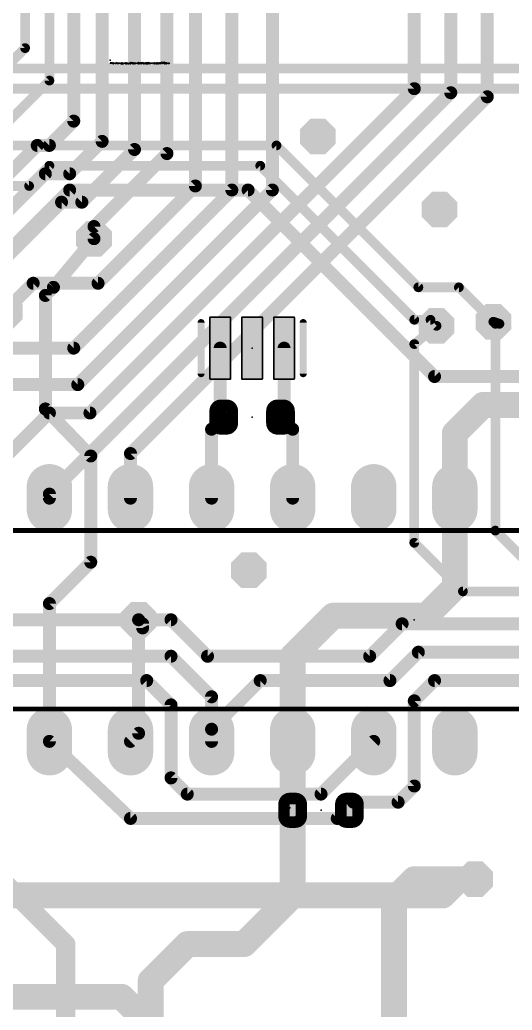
# Model space of a CAD drawing. Extents: x -20 to 130, y -23 to 56.
# Drawn here: x 34 to 49.42, y 4.15 to 35.18 of the extents above; entities that cross this region are included whole.
import ezdxf

# ---------------------------------------------------------------- set-up
doc = ezdxf.new("R2010")
doc.units = 0
for name, color, linetype in [('1', 22, 'CONTINUOUS'), ('16', 175, 'CONTINUOUS'), ('17', 82, 'CONTINUOUS'), ('18', 2, 'CONTINUOUS'), ('21', 253, 'CONTINUOUS'), ('23', 7, 'CONTINUOUS')]:
    doc.layers.add(name, color=color, linetype=linetype)

# ---------------------------------------------------------------- blocks, each defined once
blk = doc.blocks.new('RECT176000X143744R80')
at = {"const_width": 0.3594}
blk.add_lwpolyline([(0.3703, -0.0898), (0.3703, 0.0898, 0.4142), (0.1906, 0.2695), (-0.1906, 0.2695, 0.4142), (-0.3703, 0.0898), (-0.3703, -0.0898, 0.4142), (-0.1906, -0.2695), (0.1906, -0.2695, 0.4142)], format="xyb", close=True, dxfattribs=at)
blk.add_solid([(-0.216, -0.1152), (0.216, -0.1152), (-0.216, 0.1152), (0.216, 0.1152)])
blk = doc.blocks.new('RECT143744X176000R80')
at = {"const_width": 0.3594}
blk.add_lwpolyline([(0.2695, -0.1906), (0.2695, 0.1906, 0.4142), (0.0898, 0.3703), (-0.0898, 0.3703, 0.4142), (-0.2695, 0.1906), (-0.2695, -0.1906, 0.4142), (-0.0898, -0.3703), (0.0898, -0.3703, 0.4142)], format="xyb", close=True, dxfattribs=at)
blk.add_solid([(-0.1152, -0.216), (0.1152, -0.216), (-0.1152, 0.216), (0.1152, 0.216)])
blk = doc.blocks.new('RECT320000X112000R15')
at = {"const_width": 0.0525}
blk.add_lwpolyline([(0.9738, -0.2975), (0.9738, 0.2975, 0.4142), (0.9475, 0.3238), (-0.9475, 0.3238, 0.4142), (-0.9738, 0.2975), (-0.9738, -0.2975, 0.4142), (-0.9475, -0.3238), (0.9475, -0.3238, 0.4142)], format="xyb", close=True, dxfattribs=at)
blk.add_solid([(-0.9606, -0.3106), (0.9606, -0.3106), (-0.9606, 0.3106), (0.9606, 0.3106)])
blk = doc.blocks.new('LONGP50')
at = {"const_width": 1}
blk.add_lwpolyline([(-0.25, 0), (0.25, 0)], dxfattribs=at)
at = {"const_width": 0.5}
for points in [[(-0.25, 0.25, 1), (-0.25, -0.25)], [(0.25, -0.25, 1), (0.25, 0.25)]]:
    blk.add_lwpolyline(points, format="xyb", dxfattribs=at)
blk = doc.blocks.new('OCTAGONV')
at = {"const_width": 0.5}
blk.add_lwpolyline([(-0.25, -0.1036), (-0.25, 0.1036), (-0.1036, 0.25), (0.1036, 0.25), (0.25, 0.1036), (0.25, -0.1036), (0.1036, -0.25), (-0.1036, -0.25), (-0.25, -0.1036), (-0.25, 0.1036)], dxfattribs=at)

msp = doc.modelspace()

# ---------------------------------------------------------------- linework, layer by layer
at = {"layer": '1'}
for points, const_width in [([(31.496, 33.655), (51.943, 33.655)], 0.3048), ([(31.877, 33.02), (50.038, 33.02)], 0.3048), ([(32.893, 31.242), (42.037, 31.242)], 0.3048), ([(42.037, 31.242), (46.482, 26.797)], 0.3048), ([(34.29, 29.972), (34.925, 30.607)], 0.3048), ([(34.925, 30.607), (41.529, 30.607)], 0.3048), ([(41.529, 30.607), (46.355, 25.781)], 0.3048), ([(31.877, 29.972), (34.29, 29.972)], 0.3048), ([(33.02, 27.305), (35.56, 29.845)], 0.4064), ([(35.56, 29.845), (41.148, 29.845)], 0.4064), ([(41.148, 29.845), (46.99, 24.003)], 0.4064), ([(35.052, 26.797), (36.322, 28.321)], 0.4064), ([(34.798, 26.543), (35.052, 26.797)], 0.4064), ([(34.798, 22.987), (34.798, 26.543)], 0.4064), ([(46.482, 26.797), (47.752, 26.797)], 0.3048), ([(47.752, 26.797), (48.8315, 25.7175)], 0.3048), ([(46.355, 25.781), (46.863, 25.781)], 0.3048), ([(46.863, 25.781), (47.0535, 25.5905)], 0.3048), ([(48.8315, 25.7175), (49.022, 25.654)], 0.3048), ([(40.275, 22.844), (40.275, 24.892)], 0.4064), ([(42.275, 22.844), (42.275, 24.892)], 0.4064), ([(46.99, 24.003), (58.674, 24.003)], 0.4064), ([(47.625, 22.225), (48.514, 23.114)], 0.8128), ([(48.514, 23.114), (61.595, 23.114)], 0.8128), ([(36.2204, 21.5138), (34.798, 22.987)], 0.4064), ([(40.386, 22.733), (40.275, 22.844)], 0.4064), ([(42.164, 22.733), (42.275, 22.844)], 0.4064), ([(40.005, 22.352), (40.386, 22.733)], 0.4064), ([(42.545, 22.352), (42.164, 22.733)], 0.4064), ([(40.005, 20.193), (40.005, 22.352)], 0.4064), ([(42.545, 20.193), (42.545, 22.352)], 0.4064), ([(47.625, 20.193), (47.625, 22.225)], 0.8128), ([(36.2204, 18.1864), (36.2204, 21.5138)], 0.4064), ([(47.625, 17.399), (47.625, 20.193)], 0.8128), ([(34.925, 16.891), (36.2204, 18.1864)], 0.4064), ([(46.736, 16.51), (47.625, 17.399)], 0.8128), ([(34.925, 12.573), (34.925, 16.891)], 0.4064), ([(42.545, 15.24), (43.815, 16.51)], 0.8128), ([(43.815, 16.51), (46.736, 16.51)], 0.8128), ([(37.719, 16.383), (37.719, 12.827)], 0.4064), ([(42.545, 12.573), (42.545, 15.24)], 0.8128), ([(37.719, 12.827), (37.465, 12.573)], 0.4064), ([(42.545, 11.43), (42.545, 12.573)], 0.8128), ([(42.545, 10.414), (42.545, 11.43)], 0.8128), ([(42.545, 11.43), (42.584, 10.883)], 0.6096), ([(42.545, 10.414), (42.584, 10.883)], 0.6096), ([(35.433, 6.223), (31.115, 10.541)], 0.6096), ([(42.545, 10.16), (42.545, 10.414)], 0.8128), ([(42.545, 7.747), (42.545, 10.16)], 0.8128), ([(42.545, 10.16), (42.352, 10.348)], 0.4064), ([(46.355, 8.255), (45.72, 7.62)], 0.8128), ([(48.26, 8.255), (46.355, 8.255)], 0.8128), ([(41.021, 6.223), (42.545, 7.747)], 0.8128), ([(45.72, 7.62), (45.72, 2.54)], 0.8128), ([(35.433, 2.667), (35.433, 6.223)], 0.6096), ([(38.1, 5.08), (39.243, 6.223)], 0.8128), ([(39.243, 6.223), (41.021, 6.223)], 0.8128), ([(38.1, 2.54), (38.1, 5.08)], 0.8128)]:
    msp.add_lwpolyline(points, dxfattribs=dict(at, const_width=const_width))
for points, const_width in [([(42.0909, 31.2959, 1), (41.9831, 31.1881)], 0.1524), ([(42.037, 31.1658, 1), (42.037, 31.3182)], 0.1524), ([(34.925, 30.6832, 1), (34.925, 30.5308)], 0.1524), ([(34.9789, 30.5531, 1), (34.8711, 30.6609)], 0.1524), ([(41.5829, 30.6609, 1), (41.4751, 30.5531)], 0.1524), ([(41.529, 30.5308, 1), (41.529, 30.6832)], 0.1524), ([(34.2361, 30.0259, 1), (34.3439, 29.9181)], 0.1524), ([(34.29, 29.8958, 1), (34.29, 30.0482)], 0.1524), ([(35.56, 29.9466, 1), (35.56, 29.7434)], 0.2032), ([(35.6318, 29.7732, 1), (35.4882, 29.9168)], 0.2032), ([(41.2198, 29.9168, 1), (41.0762, 29.7732)], 0.2032), ([(41.148, 29.7434, 1), (41.148, 29.9466)], 0.2032), ([(36.4001, 28.256, 1), (36.2439, 28.386)], 0.2032), ([(35.1238, 26.7252, 1), (34.9802, 26.8688)], 0.2032), ([(34.8996, 26.543, 1), (34.6964, 26.543)], 0.2032), ([(34.7262, 26.6148, 1), (34.8698, 26.4712)], 0.2032), ([(34.9739, 26.862, 1), (35.1301, 26.732)], 0.2032), ([(46.482, 26.8732, 1), (46.482, 26.7208)], 0.1524), ([(46.4281, 26.7431, 1), (46.5359, 26.8509)], 0.1524), ([(47.8059, 26.8509, 1), (47.6981, 26.7431)], 0.1524), ([(47.752, 26.7208, 1), (47.752, 26.8732)], 0.1524), ([(46.355, 25.8572, 1), (46.355, 25.7048)], 0.1524), ([(46.3011, 25.7271, 1), (46.4089, 25.8349)], 0.1524), ([(46.9169, 25.8349, 1), (46.8091, 25.7271)], 0.1524), ([(46.863, 25.7048, 1), (46.863, 25.8572)], 0.1524), ([(48.8556, 25.7898, 1), (48.8074, 25.6452)], 0.1524), ([(48.7776, 25.6636, 1), (48.8854, 25.7714)], 0.1524), ([(48.9979, 25.5817, 1), (49.0461, 25.7263)], 0.1524), ([(46.9996, 25.5366, 1), (47.1074, 25.6444)], 0.1524), ([(40.3766, 24.892, 1), (40.1734, 24.892)], 0.2032), ([(42.3766, 24.892, 1), (42.1734, 24.892)], 0.2032), ([(46.99, 24.1046, 1), (46.99, 23.9014)], 0.2032), ([(46.9182, 23.9312, 1), (47.0618, 24.0748)], 0.2032), ([(48.514, 23.3172, 1), (48.514, 22.9108)], 0.4064), ([(48.6577, 22.9703, 1), (48.3703, 23.2577)], 0.4064), ([(34.8711, 23.0576, 1), (34.7249, 22.9164)], 0.2032), ([(34.6964, 22.987, 1), (34.8996, 22.987)], 0.2032), ([(40.3468, 22.9158, 1), (40.2032, 22.7722)], 0.2032), ([(42.3468, 22.7722, 1), (42.2032, 22.9158)], 0.2032), ([(40.1734, 22.844, 1), (40.3766, 22.844)], 0.2032), ([(40.4578, 22.6612, 1), (40.3142, 22.8048)], 0.2032), ([(40.3142, 22.6612, 1), (40.4578, 22.8048)], 0.2032), ([(42.2358, 22.8048, 1), (42.0922, 22.6612)], 0.2032), ([(42.0922, 22.8048, 1), (42.2358, 22.6612)], 0.2032), ([(42.1734, 22.844, 1), (42.3766, 22.844)], 0.2032), ([(40.1066, 22.352, 1), (39.9034, 22.352)], 0.2032), ([(39.9332, 22.4238, 1), (40.0768, 22.2802)], 0.2032), ([(42.6466, 22.352, 1), (42.4434, 22.352)], 0.2032), ([(42.4732, 22.2802, 1), (42.6168, 22.4238)], 0.2032), ([(47.8282, 22.225, 1), (47.4218, 22.225)], 0.4064), ([(47.4813, 22.3687, 1), (47.7687, 22.0813)], 0.4064), ([(36.322, 21.5138, 1), (36.1188, 21.5138)], 0.2032), ([(36.1473, 21.4432, 1), (36.2935, 21.5844)], 0.2032), ([(47.8282, 20.193, 1), (47.4218, 20.193)], 0.4064), ([(39.9034, 20.193, 1), (40.1066, 20.193)], 0.2032), ([(42.4434, 20.193, 1), (42.6466, 20.193)], 0.2032), ([(47.4218, 20.193, 1), (47.8282, 20.193)], 0.4064), ([(36.2922, 18.1146, 1), (36.1486, 18.2582)], 0.2032), ([(36.1188, 18.1864, 1), (36.322, 18.1864)], 0.2032), ([(47.7687, 17.2553, 1), (47.4813, 17.5427)], 0.4064), ([(47.4218, 17.399, 1), (47.8282, 17.399)], 0.4064), ([(35.0266, 16.891, 1), (34.8234, 16.891)], 0.2032), ([(34.8532, 16.9628, 1), (34.9968, 16.8192)], 0.2032), ([(43.815, 16.7132, 1), (43.815, 16.3068)], 0.4064), ([(43.9587, 16.3663, 1), (43.6713, 16.6537)], 0.4064), ([(46.5923, 16.6537, 1), (46.8797, 16.3663)], 0.4064), ([(46.736, 16.3068, 1), (46.736, 16.7132)], 0.4064), ([(37.8206, 16.383, 1), (37.6174, 16.383)], 0.2032), ([(42.7482, 15.24, 1), (42.3418, 15.24)], 0.4064), ([(42.4013, 15.3837, 1), (42.6887, 15.0963)], 0.4064), ([(37.3932, 12.6448, 1), (37.5368, 12.5012)], 0.2032), ([(37.6174, 12.827, 1), (37.8206, 12.827)], 0.2032), ([(37.7908, 12.7552, 1), (37.6472, 12.8988)], 0.2032), ([(42.7482, 12.573, 1), (42.3418, 12.573)], 0.4064), ([(42.3418, 12.573, 1), (42.7482, 12.573)], 0.4064), ([(34.8234, 12.573, 1), (35.0266, 12.573)], 0.2032), ([(42.7482, 11.43, 1), (42.3418, 11.43)], 0.4064), ([(42.3418, 11.43, 1), (42.7482, 11.43)], 0.4064), ([(42.697, 11.4408, 1), (42.393, 11.4192)], 0.3048), ([(42.7359, 10.8704, 1), (42.4321, 10.8956)], 0.3048), ([(42.432, 10.8722, 1), (42.736, 10.8938)], 0.3048), ([(42.7482, 10.414, 1), (42.3418, 10.414)], 0.4064), ([(42.3418, 10.414, 1), (42.7482, 10.414)], 0.4064), ([(42.7482, 10.16, 1), (42.3418, 10.16)], 0.4064), ([(42.4229, 10.4208, 1), (42.2811, 10.2752)], 0.2032), ([(42.3931, 10.4266, 1), (42.6969, 10.4014)], 0.3048), ([(42.3418, 10.16, 1), (42.7482, 10.16)], 0.4064), ([(42.4741, 10.0872, 1), (42.6159, 10.2328)], 0.2032), ([(46.355, 8.4582, 1), (46.355, 8.0518)], 0.4064), ([(46.4987, 8.1113, 1), (46.2113, 8.3987)], 0.4064), ([(48.26, 8.0518, 1), (48.26, 8.4582)], 0.4064), ([(42.6887, 7.6033, 1), (42.4013, 7.8907)], 0.4064), ([(42.3418, 7.747, 1), (42.7482, 7.747)], 0.4064), ([(45.9232, 7.62, 1), (45.5168, 7.62)], 0.4064), ([(45.5763, 7.7637, 1), (45.8637, 7.4763)], 0.4064), ([(35.5854, 6.223, 1), (35.2806, 6.223)], 0.3048), ([(39.243, 6.4262, 1), (39.243, 6.0198)], 0.4064), ([(39.3867, 6.0793, 1), (39.0993, 6.3667)], 0.4064), ([(40.8773, 6.3667, 1), (41.1647, 6.0793)], 0.4064), ([(41.021, 6.0198, 1), (41.021, 6.4262)], 0.4064), ([(35.3252, 6.1152, 1), (35.5408, 6.3308)], 0.3048), ([(38.3032, 5.08, 1), (37.8968, 5.08)], 0.4064), ([(37.9563, 5.2237, 1), (38.2437, 4.9363)], 0.4064)]:
    msp.add_lwpolyline(points, format="xyb", dxfattribs=dict(at, const_width=const_width))
at = {"layer": '16'}
for points, const_width in [([(41.91, 29.845), (41.91, 50.546)], 0.4064), ([(47.498, 32.893), (47.498, 49.53)], 0.4064), ([(46.355, 33.02), (46.355, 49.403)], 0.4064), ([(40.64, 29.845), (40.64, 49.022)], 0.4064), ([(48.641, 32.766), (48.641, 48.133)], 0.4064), ([(39.497, 29.972), (39.497, 47.498)], 0.4064), ([(38.608, 30.988), (38.608, 45.847)], 0.4064), ([(37.592, 31.115), (37.592, 44.069)], 0.4064), ([(36.576, 31.369), (36.576, 43.053)], 0.4064), ([(35.687, 32.004), (35.687, 42.672)], 0.4064), ([(34.925, 33.274), (34.925, 42.164)], 0.3048), ([(34.163, 34.29), (34.163, 41.783)], 0.3048), ([(31.877, 32.004), (34.163, 34.29)], 0.3048), ([(32.893, 31.242), (34.925, 33.274)], 0.3048), ([(36.195, 22.86), (46.355, 33.02)], 0.4064), ([(34.925, 20.32), (47.498, 32.893)], 0.4064), ([(37.465, 21.59), (48.641, 32.766)], 0.4064), ([(34.925, 31.242), (35.687, 32.004)], 0.4064), ([(27.94, 24.638), (34.544, 31.242)], 0.4064), ([(34.544, 31.242), (34.925, 31.242)], 0.4064), ([(35.56, 30.353), (36.576, 31.369)], 0.4064), ([(35.941, 29.464), (37.592, 31.115)], 0.4064), ([(36.322, 28.702), (38.608, 30.988)], 0.4064), ([(28.829, 24.384), (34.798, 30.353)], 0.4064), ([(34.798, 30.353), (35.56, 30.353)], 0.4064), ([(36.449, 26.924), (39.497, 29.972)], 0.4064), ([(35.687, 24.892), (40.64, 29.845)], 0.4064), ([(35.814, 23.749), (41.91, 29.845)], 0.4064), ([(31.115, 25.273), (35.306, 29.464)], 0.4064), ([(35.306, 29.464), (35.941, 29.464)], 0.4064), ([(36.322, 28.321), (36.322, 28.702)], 0.4064), ([(33.528, 26.035), (34.417, 26.924)], 0.4064), ([(34.417, 26.924), (36.449, 26.924)], 0.4064), ([(48.8315, 25.7175), (48.895, 25.654)], 0.3048), ([(48.895, 25.654), (48.895, 19.177)], 0.3048), ([(47.0535, 25.5905), (46.355, 25.019)], 0.3048), ([(46.355, 25.019), (46.355, 18.796)], 0.3048), ([(32.385, 24.892), (35.687, 24.892)], 0.4064), ([(33.274, 23.749), (35.814, 23.749)], 0.4064), ([(32.385, 20.32), (34.925, 22.86)], 0.4064), ([(34.925, 22.86), (36.195, 22.86)], 0.4064), ([(37.465, 20.193), (37.465, 21.59)], 0.4064), ([(34.925, 20.193), (34.925, 20.32)], 0.4064), ([(48.895, 19.177), (49.784, 18.288)], 0.3048), ([(46.355, 18.796), (47.879, 17.272)], 0.3048), ([(47.879, 17.272), (61.849, 17.272)], 0.3048), ([(32.004, 16.383), (37.719, 16.383)], 0.4064), ([(37.719, 16.383), (37.846, 16.129)], 0.4064), ([(37.719, 16.383), (38.735, 16.383)], 0.4064), ([(37.846, 16.129), (37.846, 16.256)], 0.4064), ([(38.735, 16.383), (39.878, 15.24)], 0.4064), ([(44.958, 15.24), (45.974, 16.256)], 0.4064), ([(45.974, 16.256), (62.738, 16.256)], 0.4064), ([(45.593, 14.478), (46.482, 15.367)], 0.4064), ([(46.482, 15.367), (62.992, 15.367)], 0.4064), ([(31.75, 15.24), (38.735, 15.24)], 0.4064), ([(38.735, 15.24), (40.005, 13.97)], 0.4064), ([(39.878, 15.24), (44.958, 15.24)], 0.4064), ([(30.861, 14.478), (37.973, 14.478)], 0.4064), ([(37.973, 14.478), (38.735, 13.716)], 0.4064), ([(40.005, 12.954), (41.529, 14.478)], 0.4064), ([(41.529, 14.478), (45.593, 14.478)], 0.4064), ([(46.355, 13.843), (46.99, 14.478)], 0.4064), ([(46.99, 14.478), (63.246, 14.478)], 0.4064), ([(40.005, 13.97), (40.005, 12.954)], 0.4064), ([(46.355, 11.176), (46.355, 13.843)], 0.4064), ([(38.735, 13.716), (38.735, 11.43)], 0.4064), ([(40.005, 12.954), (40.005, 12.573)], 0.4064), ([(34.925, 12.573), (37.465, 10.16)], 0.4064), ([(43.434, 10.922), (45.085, 12.573)], 0.4064), ([(38.735, 11.43), (39.243, 10.922)], 0.4064), ([(45.847, 10.668), (46.355, 11.176)], 0.4064), ([(39.243, 10.922), (43.434, 10.922)], 0.4064), ([(43.942, 10.16), (44.45, 10.668)], 0.4064), ([(44.45, 10.668), (45.847, 10.668)], 0.4064), ([(37.465, 10.16), (43.942, 10.16)], 0.4064), ([(47.244, 7.747), (47.752, 8.255)], 0.8128), ([(47.752, 8.255), (48.26, 8.255)], 0.8128), ([(28.067, 7.747), (47.244, 7.747)], 0.8128), ([(30.607, 4.572), (37.1856, 4.572)], 0.8128), ([(37.1856, 4.572), (38.1254, 3.6322)], 0.8128)]:
    msp.add_lwpolyline(points, dxfattribs=dict(at, const_width=const_width))
for points, const_width in [([(34.2169, 34.2361, 1), (34.1091, 34.3439)], 0.1524), ([(34.0868, 34.29, 1), (34.2392, 34.29)], 0.1524), ([(34.8488, 33.274, 1), (35.0012, 33.274)], 0.1524), ([(34.9789, 33.2201, 1), (34.8711, 33.3279)], 0.1524), ([(46.4268, 32.9482, 1), (46.2832, 33.0918)], 0.2032), ([(46.2534, 33.02, 1), (46.4566, 33.02)], 0.2032), ([(47.3964, 32.893, 1), (47.5996, 32.893)], 0.2032), ([(47.5698, 32.8212, 1), (47.4262, 32.9648)], 0.2032), ([(48.7128, 32.6942, 1), (48.5692, 32.8378)], 0.2032), ([(48.5394, 32.766, 1), (48.7426, 32.766)], 0.2032), ([(35.5854, 32.004, 1), (35.7886, 32.004)], 0.2032), ([(35.7588, 31.9322, 1), (35.6152, 32.0758)], 0.2032), ([(34.544, 31.3436, 1), (34.544, 31.1404)], 0.2032), ([(34.6158, 31.1702, 1), (34.4722, 31.3138)], 0.2032), ([(34.8532, 31.3138, 1), (34.9968, 31.1702)], 0.2032), ([(34.925, 31.1404, 1), (34.925, 31.3436)], 0.2032), ([(36.4744, 31.369, 1), (36.6776, 31.369)], 0.2032), ([(36.6478, 31.2972, 1), (36.5042, 31.4408)], 0.2032), ([(37.4904, 31.115, 1), (37.6936, 31.115)], 0.2032), ([(37.6638, 31.0432, 1), (37.5202, 31.1868)], 0.2032), ([(38.5064, 30.988, 1), (38.7096, 30.988)], 0.2032), ([(38.6798, 30.9162, 1), (38.5362, 31.0598)], 0.2032), ([(34.798, 30.4546, 1), (34.798, 30.2514)], 0.2032), ([(34.8698, 30.2812, 1), (34.7262, 30.4248)], 0.2032), ([(35.4882, 30.4248, 1), (35.6318, 30.2812)], 0.2032), ([(35.56, 30.2514, 1), (35.56, 30.4546)], 0.2032), ([(39.5688, 29.9002, 1), (39.4252, 30.0438)], 0.2032), ([(39.3954, 29.972, 1), (39.5986, 29.972)], 0.2032), ([(40.5384, 29.845, 1), (40.7416, 29.845)], 0.2032), ([(40.7118, 29.7732, 1), (40.5682, 29.9168)], 0.2032), ([(41.8084, 29.845, 1), (42.0116, 29.845)], 0.2032), ([(41.9818, 29.7732, 1), (41.8382, 29.9168)], 0.2032), ([(35.306, 29.5656, 1), (35.306, 29.3624)], 0.2032), ([(35.3778, 29.3922, 1), (35.2342, 29.5358)], 0.2032), ([(35.8692, 29.5358, 1), (36.0128, 29.3922)], 0.2032), ([(35.941, 29.3624, 1), (35.941, 29.5656)], 0.2032), ([(36.4236, 28.702, 1), (36.2204, 28.702)], 0.2032), ([(36.2502, 28.7738, 1), (36.3938, 28.6302)], 0.2032), ([(36.2204, 28.321, 1), (36.4236, 28.321)], 0.2032), ([(34.417, 27.0256, 1), (34.417, 26.8224)], 0.2032), ([(34.4888, 26.8522, 1), (34.3452, 26.9958)], 0.2032), ([(36.3772, 26.9958, 1), (36.5208, 26.8522)], 0.2032), ([(36.449, 26.8224, 1), (36.449, 27.0256)], 0.2032), ([(48.8854, 25.7714, 1), (48.7776, 25.6636)], 0.1524), ([(48.9712, 25.654, 1), (48.8188, 25.654)], 0.1524), ([(48.8411, 25.6001, 1), (48.9489, 25.7079)], 0.1524), ([(47.1018, 25.5315, 1), (47.0052, 25.6495)], 0.1524), ([(46.4312, 25.019, 1), (46.2788, 25.019)], 0.1524), ([(46.3067, 25.078, 1), (46.4033, 24.96)], 0.1524), ([(35.6152, 24.9638, 1), (35.7588, 24.8202)], 0.2032), ([(35.687, 24.7904, 1), (35.687, 24.9936)], 0.2032), ([(35.7422, 23.8208, 1), (35.8858, 23.6772)], 0.2032), ([(35.814, 23.6474, 1), (35.814, 23.8506)], 0.2032), ([(34.925, 22.9616, 1), (34.925, 22.7584)], 0.2032), ([(34.9968, 22.7882, 1), (34.8532, 22.9318)], 0.2032), ([(36.1232, 22.9318, 1), (36.2668, 22.7882)], 0.2032), ([(36.195, 22.7584, 1), (36.195, 22.9616)], 0.2032), ([(37.5666, 21.59, 1), (37.3634, 21.59)], 0.2032), ([(37.3932, 21.6618, 1), (37.5368, 21.5182)], 0.2032), ([(35.0266, 20.32, 1), (34.8234, 20.32)], 0.2032), ([(34.8532, 20.3918, 1), (34.9968, 20.2482)], 0.2032), ([(34.8234, 20.193, 1), (35.0266, 20.193)], 0.2032), ([(37.3634, 20.193, 1), (37.5666, 20.193)], 0.2032), ([(48.9489, 19.2309, 1), (48.8411, 19.1231)], 0.1524), ([(48.8188, 19.177, 1), (48.9712, 19.177)], 0.1524), ([(46.4089, 18.8499, 1), (46.3011, 18.7421)], 0.1524), ([(46.2788, 18.796, 1), (46.4312, 18.796)], 0.1524), ([(47.879, 17.3482, 1), (47.879, 17.1958)], 0.1524), ([(47.8251, 17.2181, 1), (47.9329, 17.3259)], 0.1524), ([(37.8099, 16.4284, 1), (37.6281, 16.3376)], 0.2032), ([(37.719, 16.4846, 1), (37.719, 16.2814)], 0.2032), ([(37.719, 16.2814, 1), (37.719, 16.4846)], 0.2032), ([(37.9476, 16.256, 1), (37.7444, 16.256)], 0.2032), ([(38.8068, 16.4548, 1), (38.6632, 16.3112)], 0.2032), ([(38.735, 16.2814, 1), (38.735, 16.4846)], 0.2032), ([(45.974, 16.3576, 1), (45.974, 16.1544)], 0.2032), ([(46.0458, 16.1842, 1), (45.9022, 16.3278)], 0.2032), ([(37.7444, 16.129, 1), (37.9476, 16.129)], 0.2032), ([(37.7551, 16.0836, 1), (37.9369, 16.1744)], 0.2032), ([(46.482, 15.4686, 1), (46.482, 15.2654)], 0.2032), ([(46.5538, 15.2952, 1), (46.4102, 15.4388)], 0.2032), ([(38.8068, 15.3118, 1), (38.6632, 15.1682)], 0.2032), ([(38.735, 15.1384, 1), (38.735, 15.3416)], 0.2032), ([(39.878, 15.3416, 1), (39.878, 15.1384)], 0.2032), ([(39.8062, 15.1682, 1), (39.9498, 15.3118)], 0.2032), ([(44.8862, 15.3118, 1), (45.0298, 15.1682)], 0.2032), ([(44.958, 15.1384, 1), (44.958, 15.3416)], 0.2032), ([(38.0448, 14.5498, 1), (37.9012, 14.4062)], 0.2032), ([(37.973, 14.3764, 1), (37.973, 14.5796)], 0.2032), ([(41.529, 14.5796, 1), (41.529, 14.3764)], 0.2032), ([(41.6008, 14.4062, 1), (41.4572, 14.5498)], 0.2032), ([(45.5212, 14.5498, 1), (45.6648, 14.4062)], 0.2032), ([(45.593, 14.3764, 1), (45.593, 14.5796)], 0.2032), ([(46.99, 14.5796, 1), (46.99, 14.3764)], 0.2032), ([(47.0618, 14.4062, 1), (46.9182, 14.5498)], 0.2032), ([(40.1066, 13.97, 1), (39.9034, 13.97)], 0.2032), ([(39.9332, 13.8982, 1), (40.0768, 14.0418)], 0.2032), ([(46.4566, 13.843, 1), (46.2534, 13.843)], 0.2032), ([(46.2832, 13.9148, 1), (46.4268, 13.7712)], 0.2032), ([(38.8366, 13.716, 1), (38.6334, 13.716)], 0.2032), ([(38.6632, 13.6442, 1), (38.8068, 13.7878)], 0.2032), ([(40.1066, 12.954, 1), (39.9034, 12.954)], 0.2032), ([(39.9034, 12.954, 1), (40.1066, 12.954)], 0.2032), ([(39.9332, 13.0258, 1), (40.0768, 12.8822)], 0.2032), ([(34.995, 12.6467, 1), (34.855, 12.4993)], 0.2032), ([(45.1568, 12.5012, 1), (45.0132, 12.6448)], 0.2032), ([(39.9034, 12.573, 1), (40.1066, 12.573)], 0.2032), ([(38.6334, 11.43, 1), (38.8366, 11.43)], 0.2032), ([(38.8068, 11.5018, 1), (38.6632, 11.3582)], 0.2032), ([(46.2534, 11.176, 1), (46.4566, 11.176)], 0.2032), ([(46.4268, 11.1042, 1), (46.2832, 11.2478)], 0.2032), ([(39.243, 11.0236, 1), (39.243, 10.8204)], 0.2032), ([(39.1712, 10.8502, 1), (39.3148, 10.9938)], 0.2032), ([(43.3622, 10.9938, 1), (43.5058, 10.8502)], 0.2032), ([(43.434, 10.8204, 1), (43.434, 11.0236)], 0.2032), ([(44.45, 10.7696, 1), (44.45, 10.5664)], 0.2032), ([(44.5218, 10.5962, 1), (44.3782, 10.7398)], 0.2032), ([(45.847, 10.5664, 1), (45.847, 10.7696)], 0.2032), ([(45.7752, 10.7398, 1), (45.9188, 10.5962)], 0.2032), ([(37.465, 10.2616, 1), (37.465, 10.0584)], 0.2032), ([(37.395, 10.0863, 1), (37.535, 10.2337)], 0.2032), ([(43.8702, 10.2318, 1), (44.0138, 10.0882)], 0.2032), ([(43.942, 10.0584, 1), (43.942, 10.2616)], 0.2032), ([(47.752, 8.4582, 1), (47.752, 8.0518)], 0.4064), ([(47.8957, 8.1113, 1), (47.6083, 8.3987)], 0.4064), ([(48.26, 8.0518, 1), (48.26, 8.4582)], 0.4064), ([(47.1003, 7.8907, 1), (47.3877, 7.6033)], 0.4064), ([(47.244, 7.5438, 1), (47.244, 7.9502)], 0.4064), ([(37.3293, 4.7157, 1), (37.0419, 4.4283)], 0.4064), ([(37.1856, 4.3688, 1), (37.1856, 4.7752)], 0.4064)]:
    msp.add_lwpolyline(points, format="xyb", dxfattribs=dict(at, const_width=const_width))
at = {"layer": '21'}
for p, q in [((36.83, 33.8023), (36.8588, 33.8455)), ((36.8698, 33.8455), (36.8698, 33.8023)), ((36.8698, 33.8239), (36.877, 33.8311)), ((36.877, 33.8311), (36.8914, 33.8311)), ((36.8914, 33.8311), (36.8986, 33.8239)), ((36.8986, 33.8239), (36.8986, 33.8023)), ((36.9167, 33.8311), (36.9095, 33.8239)), ((36.9095, 33.8239), (36.9095, 33.8095)), ((36.9311, 33.8311), (36.9167, 33.8311)), ((36.9383, 33.8239), (36.9311, 33.8311)), ((36.9383, 33.8095), (36.9383, 33.8239)), ((36.9493, 33.8023), (36.9493, 33.8311)), ((36.9493, 33.8311), (36.9565, 33.8311)), ((36.9565, 33.8311), (36.9637, 33.8239)), ((36.9637, 33.8239), (36.9709, 33.8311)), ((36.9637, 33.8239), (36.9637, 33.8023)), ((36.9709, 33.8311), (36.9781, 33.8239)), ((36.9781, 33.8239), (36.9781, 33.8023)), ((36.989, 33.8239), (36.9962, 33.8311)), ((36.989, 33.8095), (36.989, 33.8239)), ((37.0178, 33.8167), (36.989, 33.8167)), ((36.9962, 33.8311), (37.0106, 33.8311)), ((37.0106, 33.8311), (37.0178, 33.8239)), ((37.0178, 33.8239), (37.0178, 33.8167)), ((37.0288, 33.8023), (37.0576, 33.8455)), ((37.0686, 33.7879), (37.0686, 33.8311)), ((37.0686, 33.8311), (37.0902, 33.8311)), ((37.0902, 33.8311), (37.0974, 33.8239)), ((37.0974, 33.8239), (37.0974, 33.8095)), ((37.1083, 33.8023), (37.1083, 33.8311)), ((37.1083, 33.8167), (37.1227, 33.8311)), ((37.1227, 33.8311), (37.1299, 33.8311)), ((37.1414, 33.8095), (37.1486, 33.8167)), ((37.1486, 33.8311), (37.1631, 33.8311)), ((37.1486, 33.8167), (37.1703, 33.8167)), ((37.1631, 33.8311), (37.1703, 33.8239)), ((37.1703, 33.8239), (37.1703, 33.8023)), ((37.1884, 33.8311), (37.1812, 33.8239)), ((37.1812, 33.8239), (37.1812, 33.8095)), ((37.21, 33.8311), (37.1884, 33.8311)), ((37.21, 33.7951), (37.21, 33.8311)), ((37.221, 33.8311), (37.221, 33.8095)), ((37.2498, 33.8023), (37.2498, 33.8311)), ((37.2607, 33.8023), (37.2607, 33.8311)), ((37.2607, 33.8311), (37.2823, 33.8311)), ((37.2823, 33.8311), (37.2895, 33.8239)), ((37.2895, 33.8239), (37.2895, 33.8023)), ((37.3077, 33.8311), (37.3005, 33.8239)), ((37.3005, 33.8239), (37.3005, 33.8095)), ((37.3293, 33.8311), (37.3077, 33.8311)), ((37.3293, 33.7951), (37.3293, 33.8311)), ((37.3474, 33.8311), (37.3402, 33.8239)), ((37.3402, 33.8239), (37.3402, 33.8095)), ((37.3619, 33.8311), (37.3474, 33.8311)), ((37.3691, 33.8239), (37.3619, 33.8311)), ((37.3691, 33.8095), (37.3691, 33.8239)), ((37.38, 33.8311), (37.38, 33.8095)), ((37.4088, 33.8311), (37.4088, 33.7951)), ((37.4198, 33.8095), (37.427, 33.8167)), ((37.427, 33.8311), (37.4414, 33.8311)), ((37.427, 33.8167), (37.4486, 33.8167)), ((37.4414, 33.8311), (37.4486, 33.8239)), ((37.4486, 33.8239), (37.4486, 33.8023)), ((37.4595, 33.8455), (37.4667, 33.8455)), ((37.4667, 33.8455), (37.4667, 33.8023)), ((37.486, 33.8023), (37.5148, 33.8455)), ((37.5258, 33.8455), (37.5258, 33.8023)), ((37.5474, 33.8311), (37.5258, 33.8311)), ((37.5546, 33.8239), (37.5474, 33.8311)), ((37.5546, 33.8095), (37.5546, 33.8239)), ((37.5727, 33.8311), (37.5655, 33.8239)), ((37.5655, 33.8239), (37.5655, 33.8095)), ((37.5872, 33.8311), (37.5727, 33.8311)), ((37.5944, 33.8239), (37.5872, 33.8311)), ((37.5944, 33.8095), (37.5944, 33.8239)), ((37.6053, 33.8095), (37.6125, 33.8167)), ((37.6125, 33.8311), (37.6269, 33.8311)), ((37.6125, 33.8167), (37.6341, 33.8167)), ((37.6269, 33.8311), (37.6341, 33.8239)), ((37.6341, 33.8239), (37.6341, 33.8023)), ((37.6451, 33.8023), (37.6451, 33.8311)), ((37.6451, 33.8167), (37.6595, 33.8311)), ((37.6595, 33.8311), (37.6667, 33.8311)), ((37.6782, 33.8239), (37.6854, 33.8311)), ((37.6782, 33.8095), (37.6782, 33.8239)), ((37.6854, 33.8311), (37.707, 33.8311)), ((37.707, 33.8455), (37.707, 33.8023)), ((37.718, 33.8455), (37.7252, 33.8455)), ((37.7252, 33.8455), (37.7252, 33.8023)), ((37.7445, 33.8095), (37.7517, 33.8167)), ((37.7517, 33.8311), (37.7661, 33.8311)), ((37.7517, 33.8167), (37.7733, 33.8167)), ((37.7661, 33.8311), (37.7733, 33.8239)), ((37.7733, 33.8239), (37.7733, 33.8023)), ((37.7842, 33.8455), (37.7842, 33.8023)), ((37.8058, 33.8311), (37.7842, 33.8311)), ((37.813, 33.8239), (37.8058, 33.8311)), ((37.813, 33.8095), (37.813, 33.8239)), ((37.824, 33.8023), (37.8528, 33.8455)), ((37.8709, 33.8311), (37.8637, 33.8239)), ((37.8637, 33.8239), (37.8637, 33.8095)), ((37.8925, 33.8311), (37.8709, 33.8311)), ((37.9035, 33.8095), (37.9107, 33.8167)), ((37.9107, 33.8311), (37.9251, 33.8311)), ((37.9107, 33.8167), (37.9323, 33.8167)), ((37.9251, 33.8311), (37.9323, 33.8239)), ((37.9323, 33.8239), (37.9323, 33.8023)), ((37.9433, 33.8455), (37.9505, 33.8455)), ((37.9505, 33.8455), (37.9505, 33.8023)), ((37.9698, 33.8311), (37.977, 33.8311)), ((37.977, 33.8527), (37.977, 33.8455)), ((37.977, 33.8311), (37.977, 33.8023)), ((37.9963, 33.8455), (37.9963, 33.8023)), ((38.0179, 33.8311), (37.9963, 33.8311)), ((38.0251, 33.8239), (38.0179, 33.8311)), ((38.0251, 33.8095), (38.0251, 33.8239)), ((38.036, 33.8239), (38.0504, 33.8239)), ((38.0432, 33.8383), (38.0504, 33.8455)), ((38.0432, 33.8023), (38.0432, 33.8383)), ((38.0625, 33.8311), (38.0697, 33.8311)), ((38.0697, 33.8527), (38.0697, 33.8455)), ((38.0697, 33.8311), (38.0697, 33.8023)), ((38.089, 33.8023), (38.089, 33.8311)), ((38.089, 33.8311), (38.1106, 33.8311)), ((38.1106, 33.8311), (38.1179, 33.8239)), ((38.1179, 33.8239), (38.1179, 33.8023)), ((38.1288, 33.8023), (38.1576, 33.8455)), ((38.1686, 33.8311), (38.183, 33.8311)), ((38.1758, 33.8383), (38.1758, 33.8095)), ((38.2023, 33.8311), (38.1951, 33.8239)), ((38.1951, 33.8239), (38.1951, 33.8095)), ((38.2167, 33.8311), (38.2023, 33.8311)), ((38.2239, 33.8239), (38.2167, 33.8311)), ((38.2239, 33.8095), (38.2239, 33.8239)), ((38.2348, 33.7879), (38.2348, 33.8311)), ((38.2348, 33.8311), (38.2564, 33.8311)), ((38.2564, 33.8311), (38.2636, 33.8239)), ((38.2636, 33.8239), (38.2636, 33.8095)), ((38.2818, 33.8311), (38.2746, 33.8239)), ((38.2746, 33.8239), (38.2746, 33.8095)), ((38.3034, 33.8311), (38.2818, 33.8311)), ((38.3215, 33.8311), (38.3143, 33.8239)), ((38.3143, 33.8239), (38.3143, 33.8095)), ((38.336, 33.8311), (38.3215, 33.8311)), ((38.3432, 33.8239), (38.336, 33.8311)), ((38.3432, 33.8095), (38.3432, 33.8239)), ((38.3541, 33.8239), (38.3613, 33.8311)), ((38.3541, 33.8095), (38.3541, 33.8239)), ((38.3613, 33.8311), (38.3829, 33.8311)), ((38.3829, 33.8455), (38.3829, 33.8023)), ((38.3939, 33.8239), (38.4011, 33.8311)), ((38.3939, 33.8095), (38.3939, 33.8239)), ((38.4227, 33.8167), (38.3939, 33.8167)), ((38.4011, 33.8311), (38.4155, 33.8311)), ((38.4155, 33.8311), (38.4227, 33.8239)), ((38.4227, 33.8239), (38.4227, 33.8167)), ((38.4408, 33.8455), (38.4336, 33.8383)), ((38.4336, 33.8023), (38.4624, 33.8311)), ((38.4552, 33.8455), (38.4408, 33.8455)), ((38.4624, 33.8383), (38.4552, 33.8455)), ((38.4624, 33.8311), (38.4624, 33.8383)), ((38.4734, 33.8455), (38.5022, 33.8455)), ((38.5022, 33.8383), (38.4734, 33.8095)), ((38.5022, 33.8455), (38.5022, 33.8383)), ((38.5203, 33.8455), (38.5131, 33.8383)), ((38.5131, 33.8383), (38.5131, 33.8311)), ((38.5131, 33.8311), (38.5203, 33.8239)), ((38.5348, 33.8455), (38.5203, 33.8455)), ((38.5203, 33.8239), (38.542, 33.8239)), ((38.542, 33.8383), (38.5348, 33.8455)), ((38.542, 33.8095), (38.542, 33.8383)), ((38.5728, 33.8455), (38.5728, 33.8023)), ((38.5944, 33.8311), (38.5728, 33.8311)), ((38.6016, 33.8239), (38.5944, 33.8311)), ((38.6016, 33.8095), (38.6016, 33.8239)), ((38.6125, 33.8023), (38.6125, 33.8311)), ((38.6125, 33.8311), (38.6197, 33.8311)), ((38.6197, 33.8311), (38.6269, 33.8239)), ((38.6269, 33.8239), (38.6341, 33.8311)), ((38.6269, 33.8239), (38.6269, 33.8023)), ((38.6341, 33.8311), (38.6414, 33.8239)), ((38.6414, 33.8239), (38.6414, 33.8023)), ((38.6523, 33.7879), (38.6523, 33.8311)), ((38.6523, 33.8311), (38.6739, 33.8311)), ((38.6739, 33.8311), (38.6811, 33.8239)), ((38.6811, 33.8239), (38.6811, 33.8095)), ((36.9095, 33.8095), (36.9167, 33.8023)), ((36.9167, 33.8023), (36.9311, 33.8023)), ((36.9311, 33.8023), (36.9383, 33.8095)), ((36.9962, 33.8023), (36.989, 33.8095)), ((37.0106, 33.8023), (36.9962, 33.8023)), ((37.0902, 33.8023), (37.0686, 33.8023)), ((37.0974, 33.8095), (37.0902, 33.8023)), ((37.1486, 33.8023), (37.1414, 33.8095)), ((37.1703, 33.8023), (37.1486, 33.8023)), ((37.1812, 33.8095), (37.1884, 33.8023)), ((37.1884, 33.8023), (37.21, 33.8023)), ((37.1956, 33.7879), (37.2028, 33.7879)), ((37.2028, 33.7879), (37.21, 33.7951)), ((37.221, 33.8095), (37.2282, 33.8023)), ((37.2282, 33.8023), (37.2498, 33.8023)), ((37.3005, 33.8095), (37.3077, 33.8023)), ((37.3077, 33.8023), (37.3293, 33.8023)), ((37.3149, 33.7879), (37.3221, 33.7879)), ((37.3221, 33.7879), (37.3293, 33.7951)), ((37.3402, 33.8095), (37.3474, 33.8023)), ((37.3474, 33.8023), (37.3619, 33.8023)), ((37.3619, 33.8023), (37.3691, 33.8095)), ((37.38, 33.8095), (37.3872, 33.8023)), ((37.3872, 33.8023), (37.4088, 33.8023)), ((37.4016, 33.7879), (37.3944, 33.7879)), ((37.4088, 33.7951), (37.4016, 33.7879)), ((37.427, 33.8023), (37.4198, 33.8095)), ((37.4486, 33.8023), (37.427, 33.8023)), ((37.4595, 33.8023), (37.4739, 33.8023)), ((37.5258, 33.8023), (37.5474, 33.8023)), ((37.5474, 33.8023), (37.5546, 33.8095)), ((37.5655, 33.8095), (37.5727, 33.8023)), ((37.5727, 33.8023), (37.5872, 33.8023)), ((37.5872, 33.8023), (37.5944, 33.8095)), ((37.6125, 33.8023), (37.6053, 33.8095)), ((37.6341, 33.8023), (37.6125, 33.8023)), ((37.6854, 33.8023), (37.6782, 33.8095)), ((37.707, 33.8023), (37.6854, 33.8023)), ((37.718, 33.8023), (37.7324, 33.8023)), ((37.7517, 33.8023), (37.7445, 33.8095)), ((37.7733, 33.8023), (37.7517, 33.8023)), ((37.7842, 33.8023), (37.8058, 33.8023)), ((37.8058, 33.8023), (37.813, 33.8095)), ((37.8637, 33.8095), (37.8709, 33.8023)), ((37.8709, 33.8023), (37.8925, 33.8023)), ((37.9107, 33.8023), (37.9035, 33.8095)), ((37.9323, 33.8023), (37.9107, 33.8023)), ((37.9433, 33.8023), (37.9577, 33.8023)), ((37.9698, 33.8023), (37.9842, 33.8023)), ((37.9963, 33.8023), (38.0179, 33.8023)), ((38.0179, 33.8023), (38.0251, 33.8095)), ((38.0625, 33.8023), (38.0769, 33.8023)), ((38.1758, 33.8095), (38.183, 33.8023)), ((38.1951, 33.8095), (38.2023, 33.8023)), ((38.2023, 33.8023), (38.2167, 33.8023)), ((38.2167, 33.8023), (38.2239, 33.8095)), ((38.2564, 33.8023), (38.2348, 33.8023)), ((38.2636, 33.8095), (38.2564, 33.8023)), ((38.2746, 33.8095), (38.2818, 33.8023)), ((38.2818, 33.8023), (38.3034, 33.8023)), ((38.3143, 33.8095), (38.3215, 33.8023)), ((38.3215, 33.8023), (38.336, 33.8023)), ((38.336, 33.8023), (38.3432, 33.8095)), ((38.3613, 33.8023), (38.3541, 33.8095)), ((38.3829, 33.8023), (38.3613, 33.8023)), ((38.4011, 33.8023), (38.3939, 33.8095)), ((38.4155, 33.8023), (38.4011, 33.8023)), ((38.4624, 33.8023), (38.4336, 33.8023)), ((38.4734, 33.8095), (38.4734, 33.8023)), ((38.5131, 33.8095), (38.5203, 33.8023)), ((38.5203, 33.8023), (38.5348, 33.8023)), ((38.5348, 33.8023), (38.542, 33.8095)), ((38.5529, 33.8023), (38.5529, 33.8095)), ((38.5529, 33.8095), (38.5601, 33.8095)), ((38.5601, 33.8023), (38.5529, 33.8023)), ((38.5601, 33.8095), (38.5601, 33.8023)), ((38.5728, 33.8023), (38.5944, 33.8023)), ((38.5944, 33.8023), (38.6016, 33.8095)), ((38.6739, 33.8023), (38.6523, 33.8023)), ((38.6811, 33.8095), (38.6739, 33.8023))]:
    msp.add_line(p, q, dxfattribs=at)
for points, const_width in [([(39.675, 25.692), (39.675, 24.092)], 0.22), ([(42.875, 25.692), (42.875, 24.092)], 0.22), ([(64.897, 19.177), (27.813, 19.177)], 0.1524), ([(64.897, 13.589), (27.813, 13.589)], 0.1524)]:
    msp.add_lwpolyline(points, dxfattribs=dict(at, const_width=const_width))
at = {"layer": '21', "const_width": 0.11}
for points in [[(39.73, 25.692, 1), (39.62, 25.692)], [(42.93, 25.692, 1), (42.82, 25.692)], [(39.62, 24.092, 1), (39.73, 24.092)], [(42.82, 24.092, 1), (42.93, 24.092)]]:
    msp.add_lwpolyline(points, format="xyb", dxfattribs=at)
at = {"layer": '23'}
for p in [(36.83, 33.909), (41.275, 24.892), (41.275, 22.733), (46.355, 16.383), (43.434, 10.414)]:
    msp.add_point(p, dxfattribs=at)

# ---------------------------------------------------------------- block references
at = {"layer": '1'}
for name, p, rotation in [('RECT320000X112000R15', (40.275, 24.892), 90), ('RECT320000X112000R15', (41.275, 24.892), 90), ('RECT320000X112000R15', (42.275, 24.892), 90), ('RECT143744X176000R80', (40.386, 22.733), 180), ('RECT143744X176000R80', (42.164, 22.733), 180), ('RECT176000X143744R80', (42.545, 10.414), 270), ('RECT176000X143744R80', (44.323, 10.414), 270)]:
    msp.add_blockref(name, p, dxfattribs=dict(at, rotation=rotation))
at = {"layer": '17', "xscale": 1.4224, "yscale": 1.4224, "rotation": 270}
for p in [(34.925, 20.193), (34.925, 20.193), (37.465, 20.193), (37.465, 20.193), (40.005, 20.193), (40.005, 20.193), (42.545, 20.193), (42.545, 20.193), (45.085, 20.193), (45.085, 20.193), (47.625, 20.193), (47.625, 20.193), (34.925, 12.573), (34.925, 12.573), (37.465, 12.573), (37.465, 12.573), (40.005, 12.573), (40.005, 12.573), (42.545, 12.573), (42.545, 12.573), (45.085, 12.573), (45.085, 12.573), (47.625, 12.573), (47.625, 12.573)]:
    msp.add_blockref('LONGP50', p, dxfattribs=at)
at = {"layer": '18', "xscale": 1.1176, "yscale": 1.1176}
for p in [(43.3324, 31.5214), (43.3324, 31.5214), (47.1424, 29.2354), (47.1424, 29.2354), (36.322, 28.321), (36.322, 28.321), (33.528, 26.035), (33.528, 26.035), (47.0535, 25.5905), (47.0535, 25.5905), (48.8315, 25.7175), (48.8315, 25.7175), (41.1734, 17.9324), (41.1734, 17.9324), (37.719, 16.383), (37.719, 16.383), (48.26, 8.255), (48.26, 8.255)]:
    msp.add_blockref('OCTAGONV', p, dxfattribs=at)

doc.saveas('drawing.dxf')
